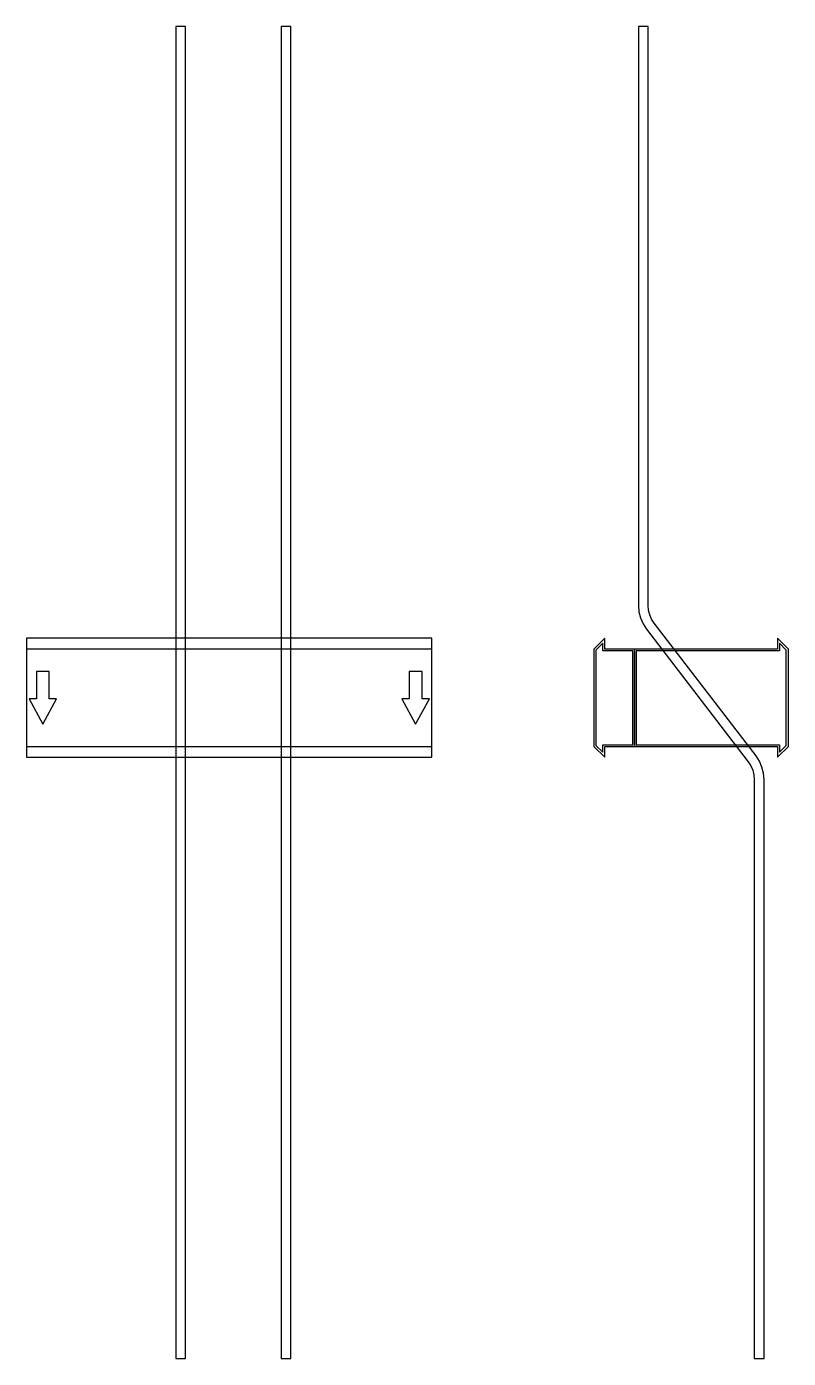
# Model space of a CAD drawing. Extents: x 0 to 940, y -815 to 828.
import ezdxf

# ---------------------------------------------------------------- set-up
doc = ezdxf.new("R2010")
doc.units = 0
doc.layers.add('Halfen', color=7, linetype='CONTINUOUS')

msp = doc.modelspace()

# ---------------------------------------------------------------- linework, layer by layer
at = {"layer": 'Halfen', "color": 7}
for points in [[(196, -815.455), (196, 828.419), (184, 828.419), (184, -815.455)], [(326, -815.455), (326, 828.419), (314, 828.419), (314, -815.455)], [(910, -815.455), (910, -100.956), (909.359, -93.137), (907.453, -85.527), (904.332, -78.329), (900.081, -71.735), (774.439, 92.004), (771.251, 96.949), (768.911, 102.348), (767.481, 108.055), (767, 113.919), (767, 167.419), (767, 828.419), (755, 828.419), (755, 167.419), (755, 113.919), (755.641, 106.101), (757.547, 98.49), (760.668, 91.292), (764.919, 84.699), (890.561, -79.04), (893.749, -83.986), (896.089, -89.384), (897.519, -95.092), (898, -100.956), (898, -815.455)], [(0, -73.5), (500, -73.5), (500, 73.5), (0, 73.5)], [(750, -60), (750, 60), (713.5, 60), (713.5, 73.5), (700, 60), (700, -60), (713.5, -73.5), (713.5, -60)], [(748, -58), (748, 58), (711, 58), (711, 67.25), (702.5, 58.75), (702.5, -58.75), (711, -67.25), (711, -58)], [(940, -60), (940, 60), (926.5, 73.5), (926.5, 60), (750, 60), (750, -60), (926.5, -60), (926.5, -73.5)], [(937.5, -58.75), (937.5, 58.75), (929, 67.25), (929, 58), (752, 58), (752, -58), (929, -58), (929, -67.25)], [(0, -60), (500, -60), (500, 60), (0, 60)], [(20, -32.5), (37, -1.5), (28, -1.5), (28, 32.5), (12, 32.5), (12, -1.5), (3, -1.5)], [(480, -32.5), (497, -1.5), (488, -1.5), (488, 32.5), (472, 32.5), (472, -1.5), (463, -1.5)]]:
    msp.add_lwpolyline(points, close=True, dxfattribs=at)

doc.saveas('drawing.dxf')
